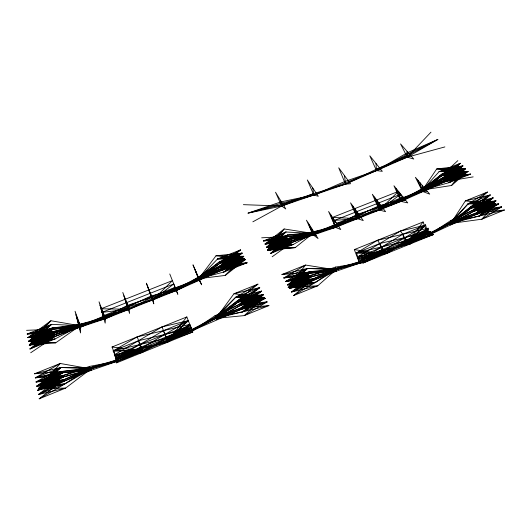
<?xml version="1.0" encoding="UTF-8"?>
<svg xmlns="http://www.w3.org/2000/svg" width="531" height="531" viewBox="0 0 531 531"><rect width="100%" height="100%" fill="white"/><g stroke="black" fill="none" stroke-linecap="round" stroke-linejoin="round"><path stroke-width="0.8" d="M75.96 314.77L80.685 326.983L80.553 332.944L75.063 311.239L80.685 326.983L79.617 329.24M405.379 241.784L382.4 251.07L359.082 259.035L428.165 231.124L405.379 241.784L382.599 253.891L335.871 269.881L317.797 285.771L293.563 295.601L315.699 282.233L335.672 268.494L307.522 268.42L287.663 284.908L311.823 276.644L359.527 263.23L428.178 235.439L450.733 224.885L450.859 220.504L473.466 209.931L495.841 200.904L478.989 216.097L450.773 223.432L405.478 244.632L361.047 259.559L359.527 263.23L336.07 271.268L313.874 280.116L289.614 288.439L309.533 271.826L335.672 268.494L359.527 263.23L363.33 262.938L433.303 234.602C408.412 239.481 386.309 252.783 363.33 262.938M100.034 305.285L105.43 318.7L105.178 323.16L99.031 301.807L105.43 318.7L104.129 319.516M361.1 217.544L335.161 224.606L312.892 233.434L284.158 228.967L267.498 249.922C304.343 234.961 343.53 226.106 379.28 208.59C402.903 203.234 422.756 188.963 441.566 174.36L467.97 171.374L401.051 201.408L335.539 227.401L312.659 232.04L287.775 235.074L268.593 250.347L335.539 227.401L336.634 223.398L403.075 197.081L400.819 195.66L398.476 191.372L332.579 217.385L335.539 227.401L340.763 229.511L328.589 211.484L335.539 227.401L338.692 226.438M312.188 229.239L312.892 233.434L285.957 232.007L266.841 247.174L312.659 232.04L291.453 241.293L265.108 244.021L284.158 228.967L266.841 247.174L313.124 234.821L314.133 232.306M285.957 232.007L263.383 240.901L288.061 236.468L312.892 233.434L293.324 244.446L267.498 249.922L287.775 235.074L265.108 244.021L289.607 238.167L335.353 226.007L357.117 214.438L379.18 207.17L401.051 201.408L403.075 197.081L379.38 210.01L357.403 217.265L313.124 234.821L265.108 244.021L285.957 232.007L267.498 249.922L295.203 247.625L312.892 233.434L287.775 235.074L263.383 240.901L289.886 239.561L335.539 227.401L357.403 217.265M359.527 263.23L358.79 256.207L400.367 231.091L425.623 225.064L384.464 250.094L382.599 253.891L361.047 259.559L402.783 234.264L425.623 225.064L428.178 235.439L473.373 211.418L495.841 200.904L468.043 203.884L450.819 221.971L428.178 235.439L423.107 221.951L354.33 249.603L359.527 263.23L382.499 252.484L356.547 252.889L359.527 263.23L335.479 267.093L311.571 275.257L287.663 284.908L315.699 282.233L335.871 269.881L305.524 265.049L281.928 274.514L335.871 269.881L313.874 280.116L291.579 292.004L317.797 285.771L288.267 287.649L305.524 265.049L283.826 277.945L311.571 275.257L359.381 261.836L382.3 249.656M400.367 231.091L402.783 234.264L405.478 244.632L428.165 229.671L405.226 237.47L382.101 246.802L382.599 253.891L356.547 252.889L377.441 240.311L428.159 228.217L428.178 235.439L430.721 231.39L407.689 240.702L405.478 244.632L382.4 251.07M116.614 362.865L117.729 361.113L142.195 349.697L192.806 332.008L186.826 316.941L112.041 347.002L117.729 361.113C167.444 341.466 216.628 320.598 265.195 298.309L237.33 300.904L215.44 317.067L192.355 330.899L167.126 339.614L116.614 362.865L192.806 332.008M450.819 221.971L478.989 216.097L501.556 206.957L476.121 214.484L450.773 223.432L465.368 200.904L487.471 192.036L470.738 206.898L450.773 223.432L481.79 219.217L504.45 210.024L476.214 212.997L450.819 221.971L470.738 206.898L490.232 194.963L465.368 200.904L495.576 203.891L481.79 219.217L501.556 206.957L473.466 209.931L428.172 234.005L405.326 240.351M137.184 336.893L142.819 350.958L113.169 350.911L138.425 340.736L191.293 328.185L192.355 330.899L214.982 315.746L239.043 304.522L267.053 301.933L242.514 311.876L215.905 318.388L233.952 293.762L257.94 284.138L215.905 318.388L167.69 340.889L141.571 348.436L115.685 357.376L190.821 327.016L166.561 338.333L142.819 350.958L90.947 368.906L37.608 390.312L61.994 371.521L90.204 367.671L117.729 361.113L113.169 350.911L137.184 336.893L189.786 324.401L192.355 330.899L239.448 305.869L263.356 294.712L235.631 297.32L215.44 317.067L242.514 311.876L268.925 305.597L244.28 315.6L215.905 318.388L235.631 297.32L257.94 284.138M423.107 221.951L405.478 244.632L405.226 237.47M379.28 208.59L422.537 191.439L424.873 188.439M186.826 316.941L167.69 340.889L166.23 338.313L162.108 326.877L188.299 320.651L167.69 340.889L164.842 334.464L139.686 344.619L114.995 356.115L142.819 350.958L139.686 344.619M152.543 300.3L172.409 280.62L101.043 308.79L103.087 315.905L105.43 318.7L176.345 290.563L245.362 259.553L219.031 262.214L198.202 277.361L176.345 290.563L152.331 298.575L129.259 309.241L79.962 325.729L30.267 343.862L50.91 320.744L79.962 325.729L104.089 316.171L129.259 309.241L151.766 297.28L176.345 290.563L220.996 266.821L242.07 253.121L215.998 255.789L198.674 278.695L152.895 299.862L128.641 307.967L80.685 326.983L54.879 336.568L29.285 345.143L52.483 327.959L79.232 324.468L105.43 318.7L128.641 307.967M374.501 197.114L379.38 210.01L385.599 211.69L372.337 194.273L379.38 210.01L422.523 189.992L436.708 168.944L465.402 168.652L451.536 185.485L422.523 189.992L400.938 198.548L379.38 210.01L357.257 215.851L335.539 227.401L330.574 214.424M501.556 206.957L476.214 212.997L493.027 197.924L470.738 206.898L498.682 203.917L450.773 223.432L468.043 203.884L487.471 192.036M405.399 199.968L401.051 201.408L393.962 185.764L407.755 202.888L401.051 201.408L400.938 198.548L422.537 191.439L443.996 178.575L460.337 163.282L439.124 171.646L422.523 189.992L422.477 185.624M430.973 132.166L407.257 157.169L345.502 184.138L281.715 206.041L248.057 213.13L280.872 201.893L313.848 195.01L376.492 170.604L407.217 155.736L437.843 139.447L407.131 152.842L376.492 170.604L345.183 181.336L313.848 195.01L281.437 204.667L248.057 213.13L281.151 203.28L313.848 195.01L318.328 196.284L307.303 179.956L313.848 195.01L312.746 188.014M152.331 298.575L199.138 280.016L220.996 266.821L240.443 249.948L217.504 258.989L198.674 278.695L175.31 287.948L152.895 299.862L128.024 306.686L105.43 318.7L80.685 326.983L28.588 341.387L50.91 320.744L27.904 337.663L54.089 335.32L79.232 324.468L28.588 341.387L55.728 342.814L79.962 325.729L77.772 321.939M128.024 306.686L151.196 295.979L175.827 289.256L220.571 265.467L245.362 259.553L225.277 275.416L244.459 259.048L215.998 255.789L243.702 256.32L225.277 275.416L198.674 278.695L197.253 274.693M307.522 268.42L288.267 287.649L315.699 282.233L291.579 292.004L311.571 275.257L285.731 281.41L307.522 268.42L335.871 269.881L289.614 288.439L311.571 275.257L288.267 287.649L313.874 280.116L287.663 284.908L309.533 271.826L283.826 277.945L307.522 268.42L281.928 274.514M90.204 367.671L63.786 379.731L38.391 394.553L64.696 383.893L90.204 367.671L61.111 367.479L38.571 388.533L65.612 388.101L90.947 368.906L60.235 363.476L34.561 373.778L90.947 368.906L39.175 398.834L65.612 388.101L38.391 394.553L62.884 375.603L89.454 366.43L117.729 361.113L114.304 354.854L162.108 326.877M417.751 180.069L422.537 191.439L429.732 194.147L415.415 177.327L422.537 191.439L441.54 175.834L457.835 160.634M128.436 309.872L129.259 309.241L122.8 292.455L129.597 313.449L129.259 309.241L101.043 308.79L105.43 318.7L54.069 332.877L29.982 348.94L54.879 336.568L79.962 325.729L53.279 331.623L29.982 348.94L54.905 339.05L79.962 325.729L51.693 324.335L30.267 343.862L55.728 342.814L29.285 345.143L53.279 331.623L104.76 317.438L127.4 305.398L151.766 297.28M140.947 347.168L117.046 359.872L62.884 375.603L37.608 390.312L64.596 380.953L91.684 370.134L117.729 361.113L115.453 358.843L163.468 330.654L188.299 320.651L167.126 339.614L191.293 328.185L167.63 342.203L114.304 354.854L142.819 350.958L140.954 348.535L138.425 340.736M478.989 216.097L495.576 203.891L468.043 203.884L490.232 194.963L473.466 209.931L498.682 203.917L478.989 216.097L504.45 210.024M396.206 188.558L401.051 201.408L443.996 178.575L467.97 171.374L451.536 185.485L465.262 171.613L436.708 168.944L462.859 165.957L444.022 177.108L467.97 171.374L449.007 182.664L465.402 168.652L439.124 171.646L462.859 165.957L446.505 179.87L422.523 189.992L441.566 174.36L460.337 163.282L444.022 177.108L422.523 189.992L449.007 182.664L470.559 174.115L444.022 177.108L400.991 199.981L379.081 205.743L357.257 215.851M293.563 295.601L313.629 278.729L335.672 268.494M450.733 224.885L473.373 211.418L498.682 203.917L476.121 214.484L450.733 224.885L470.658 208.378L490.232 194.963M165.991 337.052L191.85 329.612L239.043 304.522L265.195 298.309L242.514 311.876L263.356 294.712L237.33 300.904L259.732 287.629L233.952 293.762L264.066 297.426L244.28 315.6L267.053 301.933L240.769 308.179L215.44 317.067M214.982 315.746L216.363 319.695L237.742 302.245L259.732 287.629L235.631 297.32L264.066 297.426L242.514 311.876M259.732 287.629L239.043 304.522L264.066 297.426L241.174 309.527L215.905 318.388L237.742 302.245L261.531 291.154L240.769 308.179L215.905 318.388M240.443 249.948L219.031 262.214L198.674 278.695L223.697 272.071L247.028 262.812L220.571 265.467L198.674 278.695L222.549 270.106L247.028 262.812L220.996 266.821L244.459 259.048L217.504 258.989L242.07 253.121L222.124 268.752L198.674 278.695L219.462 263.568L240.443 249.948L220.571 265.467L244.459 259.048L223.697 272.071L243.702 256.32L217.504 258.989M169.774 273.976L177.832 294.28L175.31 287.948L199.138 280.016L219.462 263.568L242.07 253.121L221.42 268.168L245.362 259.553L223.697 272.071M287.775 235.074L266.841 247.174L293.324 244.446L270.365 253.552L289.607 238.167L312.892 233.434L291.731 242.68L270.365 253.552L289.886 239.561L267.498 249.922L288.061 236.468L313.124 234.821L316.098 235.406M39.175 398.834L63.786 379.731L36.068 381.962L61.111 367.479L90.947 368.906L64.596 380.953L38.391 394.553M34.561 373.778L61.111 367.479L36.831 386.117L64.696 383.893L37.608 390.312L63.693 376.831L117.729 361.113M173.743 283.985L152.895 299.862L153.811 303.825L146.383 283.176L152.895 299.862L175.097 287.384L173.743 283.985L102.058 312.334L102.742 313.615M450.773 223.432L470.658 208.378L493.027 197.924L468.043 203.884M460.337 163.282L441.54 175.834L422.523 189.992L446.471 181.35L470.559 174.115L443.996 178.575L462.859 165.957L441.566 174.36L465.262 171.613L449.007 182.664M400.819 195.66L400.766 194.213L379.38 210.01L376.678 199.975L378.981 204.302L381.099 205.782L379.38 210.01L383.342 208.723M51.693 324.335L27.904 337.663L54.069 332.877L29.285 345.143L54.905 339.05L28.588 341.387L51.693 324.335L27.22 333.979L54.069 332.877L80.685 326.983L104.089 316.171L105.43 318.7M272.151 256.785L291.731 242.68L266.841 247.174L288.061 236.468L261.677 237.815M30.685 352.77L54.879 336.568L30.267 343.862L53.279 331.623L27.22 333.979L53.266 329.22L79.962 325.729L52.483 327.959L30.267 343.862L54.905 339.05M473.174 176.883L446.471 181.35L465.402 168.652L441.566 174.36M428.178 235.439L450.859 220.504M247.028 262.812L222.124 268.752L244.459 259.048L219.462 263.568L243.702 256.32L222.549 270.106L244.459 259.048L219.031 262.214L242.07 253.121L220.571 265.467L243.702 256.32L222.124 268.752L198.202 277.361L243.702 256.32L219.031 262.214M76.862 318.341L80.685 326.983L53.266 329.22L30.267 343.862L54.069 332.877M386.853 253.413L384.464 250.094L361.047 259.559L386.853 253.413L428.159 228.217L405.478 244.632L433.303 234.602M410.171 243.968L430.721 231.39L379.765 243.537L356.547 252.889L407.689 240.702L410.171 243.968L358.79 256.207L382.599 253.891L379.765 243.537L377.441 240.311M291.579 292.004L313.629 278.729L285.731 281.41L309.533 271.826L288.267 287.649L313.629 278.729L287.663 284.908L309.785 273.213L335.871 269.881M216.363 319.695L239.448 305.869L261.531 291.154L235.631 297.32M470.559 174.115L446.505 179.87L465.402 168.652L441.54 175.834L462.859 165.957L443.969 180.049L467.97 171.374L446.505 179.87L422.51 188.545L465.402 168.652L444.022 177.108L465.262 171.613L439.124 171.646M188.299 320.651L140.954 348.535L115.453 358.843L142.235 352.491L189.786 324.401L167.69 340.889L163.468 330.654M270.365 253.552L291.453 241.293L266.841 247.174L295.203 247.625L268.593 250.347L289.607 238.167L263.383 240.901M61.111 367.479L35.312 377.846L61.994 371.521L36.831 386.117L64.596 380.953L38.571 388.533L62.884 375.603L35.312 377.846L60.235 363.476L38.571 388.533L64.696 383.893M29.982 348.94L54.089 335.32L28.588 341.387L52.483 327.959L27.22 333.979M252.856 221.819L281.715 206.041L313.629 193.623L345.502 184.138L376.393 169.19L407.217 155.736M200.174 281.403L199.138 280.016L192.979 264.843L201.654 284.808L199.138 280.016L243.702 256.32M379.18 207.17L357.542 218.672L336.634 223.398L334.782 221.792L332.579 217.385L357.542 218.672L363.27 220.564L350.553 202.849L357.542 218.672L334.596 220.378L334.782 221.792M420.101 182.837L422.537 191.439L465.402 168.652M446.471 181.35L465.262 171.613L441.54 175.834M289.886 239.561L268.593 250.347L293.324 244.446M54.879 336.568L28.588 341.387L53.266 329.22L26.55 330.328M382.101 246.802L358.936 257.621L382.599 253.891L354.33 249.603M308.352 223.179L313.124 234.821L318.076 238.532L306.46 220.192L313.124 234.821L335.161 224.606L335.539 227.401M446.505 179.87L465.262 171.613L443.996 178.575M112.041 347.002L142.819 350.958L115.453 358.843L142.195 349.697L113.169 350.911L166.23 338.313L191.293 328.185L167.69 340.889L190.304 325.709L164.842 334.464M141.571 348.436L166.561 338.333M28.588 341.387L53.279 331.623L27.904 337.663L52.483 327.959M266.841 247.174L289.607 238.167L267.498 249.922L291.731 242.68M334.596 220.378L400.766 194.213M54.089 335.32L29.285 345.143L54.852 334.125L27.904 337.663L53.266 329.22M222.124 268.752L245.362 259.553L220.996 266.821M291.453 241.293L268.593 250.347L290.165 240.948L265.108 244.021L288.061 236.468M376.393 169.19L407.257 157.169L444.892 146.914M281.437 204.667L313.629 193.623M267.053 301.933L241.174 309.527L263.356 294.712L237.742 302.245L264.066 297.426L240.769 308.179L268.925 305.597M89.454 366.43L91.684 370.134L63.693 376.831L36.068 381.962L61.994 371.521L38.571 388.533L63.786 379.731L36.831 386.117L62.797 372.749L90.947 368.906M315.699 282.233L289.614 288.439L311.823 276.644L336.07 271.268L335.479 267.093M35.312 377.846L62.797 372.749L91.684 370.134M283.826 277.945L309.785 273.213L336.07 271.268M102.058 312.334L129.259 309.241L123.909 295.873M345.502 184.138L350.506 183.733L338.732 167.816L345.502 184.138L344.546 175.668M422.537 191.439L427.289 191.286M243.384 204.661L281.715 206.041L285.778 208.982L275.523 192.242L281.715 206.041L280.587 200.499M78.694 325.569L80.685 326.983M407.689 240.702L405.279 238.91L402.783 234.264M384.464 250.094L382.201 248.229L379.765 243.537M126.152 302.809L129.259 309.241L103.087 315.905L175.097 287.384L176.345 290.563M150.047 293.358L152.895 299.862L151.289 296.816L148.813 289.933L152.895 299.862L147.591 286.541M194.386 268.095L199.138 280.016L198.707 278.032M195.813 271.381L199.138 280.016M352.624 205.736L357.542 218.672L358.956 214.551L356.971 213.017L354.715 208.65L357.542 218.672L356.825 211.59M166.23 338.313L167.63 342.203M310.263 226.199L313.124 234.821M140.954 348.535L142.235 352.491M401.051 201.408L398.476 191.372L379.38 210.01L378.882 202.869M375.988 163.462L376.492 170.604L382.32 171.321L369.822 155.802L376.492 170.604L407.171 154.289L437.843 139.447L407.257 157.169L400.56 143.921L413.782 159.048L407.257 157.169L407.091 151.388M425.623 225.064L405.478 244.632L430.721 231.39L405.432 243.211L425.623 225.064M495.841 200.904L476.121 214.484L495.576 203.891L470.738 206.898L495.841 200.904L476.214 212.997L495.576 203.891L470.658 208.378L495.841 200.904M493.027 197.924L473.373 211.418L495.576 203.891L473.466 209.931L493.027 197.924M309.785 273.213L288.267 287.649L311.823 276.644L285.731 281.41L309.785 273.213M62.797 372.749L38.571 388.533L63.693 376.831L36.831 386.117L62.884 375.603L36.068 381.962L62.797 372.749M261.531 291.154L239.043 304.522L263.356 294.712L240.769 308.179L265.195 298.309L239.448 305.869L264.066 297.426L237.33 300.904L261.531 291.154M129.259 309.241L127.287 306.321L125.024 299.325L129.259 309.241"/></g></svg>
